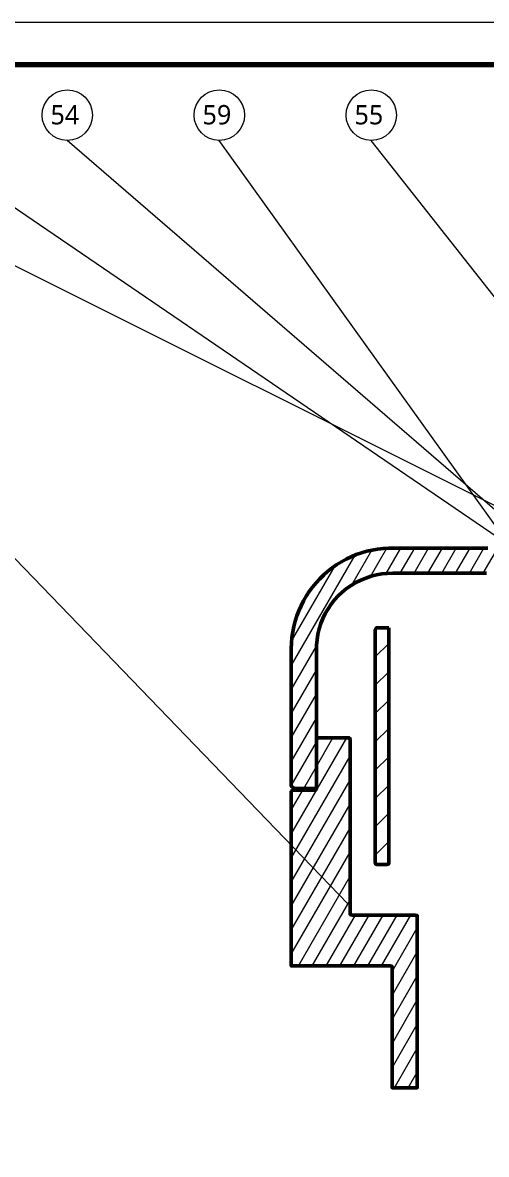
# Model space of a CAD drawing. Header units: millimetres. Extents: x 0 to 420, y 0 to 297.
# Drawn here: x 92 to 147.2, y 162.4 to 297 of the extents above; entities that cross this region are included whole.
import ezdxf

# ---------------------------------------------------------------- set-up
doc = ezdxf.new("R2010")
doc.units = ezdxf.units.MM
for name, color, linetype, lineweight in [('DIM', 3, 'CONTINUOUS', 18), ('FRAME', 7, 'CONTINUOUS', 70), ('HATCH', 8, 'CONTINUOUS', 13), ('VISIBLE', 7, 'CONTINUOUS', 50)]:
    doc.layers.add(name, color=color, linetype=linetype, lineweight=lineweight)
doc.styles.add('CJK', font='NotoSansCJK-Regular.ttc')

msp = doc.modelspace()

# ---------------------------------------------------------------- hatches: boundary and pattern name
at = {"layer": 'HATCH'}
h = msp.add_hatch(dxfattribs=at)
h.set_pattern_fill('ANSI31', scale=0.45, angle=15)
h.paths.add_polyline_path([(127, 205.9), (126.35, 205.9), (125.69, 205.9), (125.04, 205.9), (124.38, 205.9), (124, 206.18), (124, 206.84), (124, 207.49), (124, 208.15), (124, 208.8), (124, 209.46), (124, 210.11), (124, 210.77), (124, 211.43), (124, 212.08), (124, 212.74), (124, 213.39), (124, 214.05), (124, 214.7), (124, 215.36), (124, 216.01), (124, 216.67), (124, 217.33), (124, 217.98), (124, 218.64), (124, 219.29), (124, 219.95), (124, 220.6), (124, 221.26), (124, 221.91), (124, 222.57), (124.02, 223.22), (124.08, 223.88), (124.17, 224.53), (124.3, 225.17), (124.47, 225.8), (124.66, 226.43), (124.89, 227.04), (125.16, 227.64), (125.46, 228.23), (125.78, 228.79), (126.14, 229.34), (126.53, 229.87), (126.95, 230.38), (127.39, 230.86), (127.86, 231.32), (128.36, 231.75), (128.87, 232.15), (129.41, 232.53), (129.97, 232.87), (130.54, 233.19), (131.13, 233.47), (131.74, 233.72), (132.36, 233.93), (132.99, 234.12), (133.63, 234.26), (134.27, 234.37), (134.92, 234.45), (135.58, 234.49), (136.23, 234.5), (136.89, 234.5), (137.54, 234.5), (138.2, 234.5), (138.86, 234.5), (139.51, 234.5), (140.17, 234.5), (140.82, 234.5), (141.48, 234.5), (142.13, 234.5), (142.79, 234.5), (143.44, 234.5), (144.1, 234.5), (144.76, 234.5), (145.41, 234.5), (146.07, 234.5), (146.72, 234.5), (147.38, 234.5), (148.03, 234.5), (148.69, 234.5), (149.34, 234.5), (150, 234.5), (150.66, 234.5), (151.31, 234.5), (151.97, 234.5), (152.62, 234.5), (153.28, 234.5), (153.93, 234.5), (154.59, 234.5), (155.24, 234.5), (155.9, 234.5), (156.56, 234.5), (157.21, 234.5), (157.87, 234.5), (158.52, 234.5), (159.18, 234.5), (159.83, 234.5), (160.49, 234.5), (161.14, 234.5), (161.8, 234.5), (162.46, 234.5), (163.11, 234.5), (163.77, 234.5), (164.42, 234.5), (165.08, 234.5), (165.73, 234.5), (166.39, 234.5), (167.04, 234.5), (167.7, 234.5), (168.36, 234.5), (169.01, 234.5), (169.67, 234.5), (170.32, 234.5), (170.98, 234.5), (171.63, 234.5), (172.29, 234.5), (172.94, 234.5), (173.6, 234.5), (174.26, 234.5), (174.91, 234.5), (175.57, 234.5), (176.22, 234.5), (176.88, 234.5), (177.53, 234.5), (178.19, 234.5), (178.84, 234.5), (179.5, 234.5), (180.16, 234.5), (180.81, 234.5), (181.47, 234.5), (182.12, 234.5), (182.78, 234.5), (183.43, 234.5), (184.09, 234.5), (184.74, 234.5), (185.4, 234.5), (186.06, 234.5), (186.71, 234.5), (187.37, 234.5), (188.02, 234.5), (188.68, 234.5), (189.33, 234.5), (189.99, 234.5), (190.64, 234.5), (191.3, 234.5), (191.96, 234.5), (192.61, 234.5), (193.27, 234.5), (193.92, 234.5), (194.58, 234.5), (195.23, 234.5), (195.89, 234.5), (196.54, 234.5), (197.2, 234.5), (197.86, 234.5), (198.51, 234.5), (199.17, 234.5), (199.82, 234.5), (200.48, 234.5), (201.13, 234.5), (201.79, 234.5), (202.44, 234.5), (203.1, 234.5), (203.76, 234.5), (204.41, 234.5), (205.07, 234.5), (205.72, 234.5), (206.38, 234.5), (207.03, 234.5), (207.69, 234.5), (208.34, 234.5), (209, 234.5), (209.66, 234.5), (210.31, 234.5), (210.97, 234.5), (211.62, 234.5), (212.28, 234.5), (212.93, 234.46), (213.58, 234.4), (214.23, 234.29), (214.87, 234.15), (215.5, 233.98), (216.13, 233.77), (216.73, 233.53), (217.33, 233.25), (217.91, 232.95), (218.47, 232.61), (219.01, 232.24), (219.53, 231.84), (220.03, 231.42), (220.51, 230.96), (220.96, 230.49), (221.38, 229.99), (221.77, 229.46), (222.14, 228.92), (222.48, 228.36), (222.78, 227.78), (223.05, 227.18), (223.29, 226.57), (223.5, 225.95), (223.67, 225.31), (223.8, 224.67), (223.9, 224.02), (223.97, 223.37), (224, 222.72), (224, 222.06), (224, 221.41), (224, 220.75), (223.8, 220.3), (223.14, 220.3), (222.49, 220.3), (221.83, 220.3), (221.18, 220.3), (221, 220.78), (221, 221.44), (221, 222.09), (221, 222.75), (220.96, 223.4), (220.87, 224.05), (220.73, 224.69), (220.55, 225.32), (220.32, 225.94), (220.05, 226.53), (219.73, 227.11), (219.38, 227.66), (218.98, 228.18), (218.55, 228.67), (218.08, 229.13), (217.58, 229.56), (217.06, 229.95), (216.5, 230.3), (215.92, 230.6), (215.32, 230.87), (214.7, 231.08), (214.07, 231.26), (213.43, 231.39), (212.78, 231.47), (212.12, 231.5), (211.47, 231.5), (210.81, 231.5), (210.16, 231.5), (209.5, 231.5), (208.85, 231.5), (208.19, 231.5), (207.53, 231.5), (206.88, 231.5), (206.22, 231.5), (205.57, 231.5), (204.91, 231.5), (204.26, 231.5), (203.6, 231.5), (202.95, 231.5), (202.29, 231.5), (201.63, 231.5), (200.98, 231.5), (200.32, 231.5), (199.67, 231.5), (199.01, 231.5), (198.36, 231.5), (197.7, 231.5), (197.05, 231.5), (196.39, 231.5), (195.73, 231.5), (195.08, 231.5), (194.42, 231.5), (193.77, 231.5), (193.11, 231.5), (192.46, 231.5), (191.8, 231.5), (191.15, 231.5), (190.49, 231.5), (189.83, 231.5), (189.18, 231.5), (188.52, 231.5), (187.87, 231.5), (187.21, 231.5), (186.56, 231.5), (185.9, 231.5), (185.25, 231.5), (184.59, 231.5), (183.93, 231.5), (183.28, 231.5), (182.62, 231.5), (181.97, 231.5), (181.31, 231.5), (180.66, 231.5), (180, 231.5), (179.35, 231.5), (178.69, 231.5), (178.03, 231.5), (177.38, 231.5), (176.72, 231.5), (176.07, 231.5), (175.41, 231.5), (174.76, 231.5), (174.1, 231.5), (173.45, 231.5), (172.79, 231.5), (172.13, 231.5), (171.48, 231.5), (170.82, 231.5), (170.17, 231.5), (169.51, 231.5), (168.86, 231.5), (168.2, 231.5), (167.55, 231.5), (166.89, 231.5), (166.23, 231.5), (165.58, 231.5), (164.92, 231.5), (164.27, 231.5), (163.61, 231.5), (162.96, 231.5), (162.3, 231.5), (161.65, 231.5), (160.99, 231.5), (160.33, 231.5), (159.68, 231.5), (159.02, 231.5), (158.37, 231.5), (157.71, 231.5), (157.06, 231.5), (156.4, 231.5), (155.75, 231.5), (155.09, 231.5), (154.43, 231.5), (153.78, 231.5), (153.12, 231.5), (152.47, 231.5), (151.81, 231.5), (151.16, 231.5), (150.5, 231.5), (149.85, 231.5), (149.19, 231.5), (148.53, 231.5), (147.88, 231.5), (147.22, 231.5), (146.57, 231.5), (145.91, 231.5), (145.26, 231.5), (144.6, 231.5), (143.95, 231.5), (143.29, 231.5), (142.63, 231.5), (141.98, 231.5), (141.32, 231.5), (140.67, 231.5), (140.01, 231.5), (139.36, 231.5), (138.7, 231.5), (138.05, 231.5), (137.39, 231.5), (136.73, 231.5), (136.08, 231.5), (135.42, 231.48), (134.77, 231.42), (134.13, 231.3), (133.49, 231.14), (132.87, 230.94), (132.26, 230.69), (131.68, 230.39), (131.11, 230.06), (130.58, 229.68), (130.07, 229.27), (129.59, 228.82), (129.15, 228.33), (128.74, 227.82), (128.37, 227.28), (128.05, 226.71), (127.76, 226.12), (127.52, 225.51), (127.32, 224.89), (127.17, 224.25), (127.07, 223.6), (127.01, 222.95), (127, 222.29), (127, 221.64), (127, 220.98), (127, 220.33), (127, 219.67), (127, 219.01), (127, 218.36), (127, 217.7), (127, 217.05), (127, 216.39), (127, 215.74), (127, 215.08), (127, 214.43), (127, 213.77), (127, 213.11), (127, 212.46), (127, 211.8), (127, 211.15), (127, 210.49), (127, 209.84), (127, 209.18), (127, 208.53), (127, 207.87), (127, 207.21), (127, 206.56), (127, 205.9)])
h = msp.add_hatch(dxfattribs=at)
h.set_pattern_fill('ANSI31', scale=0.75)
h.paths.add_polyline_path([(135.6, 225), (135.6, 224.7), (135.6, 224.4), (135.6, 224.09), (135.6, 223.79), (135.6, 223.49), (135.6, 223.19), (135.6, 222.89), (135.6, 222.59), (135.6, 222.28), (135.6, 221.98), (135.6, 221.68), (135.6, 221.38), (135.6, 221.08), (135.6, 220.78), (135.6, 220.47), (135.6, 220.17), (135.6, 219.87), (135.6, 219.57), (135.6, 219.27), (135.6, 218.96), (135.6, 218.66), (135.6, 218.36), (135.6, 218.06), (135.6, 217.76), (135.6, 217.46), (135.6, 217.15), (135.6, 216.85), (135.6, 216.55), (135.6, 216.25), (135.6, 215.95), (135.6, 215.65), (135.6, 215.34), (135.6, 215.04), (135.6, 214.74), (135.6, 214.44), (135.6, 214.14), (135.6, 213.83), (135.6, 213.53), (135.6, 213.23), (135.6, 212.93), (135.6, 212.63), (135.6, 212.33), (135.6, 212.02), (135.6, 211.72), (135.6, 211.42), (135.6, 211.12), (135.6, 210.82), (135.6, 210.52), (135.6, 210.21), (135.6, 209.91), (135.6, 209.61), (135.6, 209.31), (135.6, 209.01), (135.6, 208.7), (135.6, 208.4), (135.6, 208.1), (135.6, 207.8), (135.6, 207.5), (135.6, 207.2), (135.6, 206.89), (135.6, 206.59), (135.6, 206.29), (135.6, 205.99), (135.6, 205.69), (135.6, 205.39), (135.6, 205.08), (135.6, 204.78), (135.6, 204.48), (135.6, 204.18), (135.6, 203.88), (135.6, 203.57), (135.6, 203.27), (135.6, 202.97), (135.6, 202.67), (135.6, 202.37), (135.6, 202.07), (135.6, 201.76), (135.6, 201.46), (135.6, 201.16), (135.6, 200.86), (135.6, 200.56), (135.6, 200.25), (135.6, 199.95), (135.6, 199.65), (135.6, 199.35), (135.6, 199.05), (135.6, 198.75), (135.6, 198.44), (135.6, 198.14), (135.6, 197.84), (135.6, 197.54), (135.6, 197.24), (135.6, 196.94), (135.36, 196.88), (135.06, 196.88), (134.76, 196.88), (134.45, 196.88), (134.15, 196.88), (134, 197.03), (134, 197.33), (134, 197.63), (134, 197.93), (134, 198.23), (134, 198.54), (134, 198.84), (134, 199.14), (134, 199.44), (134, 199.74), (134, 200.04), (134, 200.35), (134, 200.65), (134, 200.95), (134, 201.25), (134, 201.55), (134, 201.85), (134, 202.16), (134, 202.46), (134, 202.76), (134, 203.06), (134, 203.36), (134, 203.67), (134, 203.97), (134, 204.27), (134, 204.57), (134, 204.87), (134, 205.17), (134, 205.48), (134, 205.78), (134, 206.08), (134, 206.38), (134, 206.68), (134, 206.99), (134, 207.29), (134, 207.59), (134, 207.89), (134, 208.19), (134, 208.49), (134, 208.8), (134, 209.1), (134, 209.4), (134, 209.7), (134, 210), (134, 210.3), (134, 210.61), (134, 210.91), (134, 211.21), (134, 211.51), (134, 211.81), (134, 212.12), (134, 212.42), (134, 212.72), (134, 213.02), (134, 213.32), (134, 213.62), (134, 213.93), (134, 214.23), (134, 214.53), (134, 214.83), (134, 215.13), (134, 215.43), (134, 215.74), (134, 216.04), (134, 216.34), (134, 216.64), (134, 216.94), (134, 217.25), (134, 217.55), (134, 217.85), (134, 218.15), (134, 218.45), (134, 218.75), (134, 219.06), (134, 219.36), (134, 219.66), (134, 219.96), (134, 220.26), (134, 220.56), (134, 220.87), (134, 221.17), (134, 221.47), (134, 221.77), (134, 222.07), (134, 222.38), (134, 222.68), (134, 222.98), (134, 223.28), (134, 223.58), (134, 223.88), (134, 224.19), (134, 224.49), (134, 224.79), (134.09, 225), (134.39, 225), (134.7, 225), (135, 225), (135.3, 225), (135.6, 225)])
h = msp.add_hatch(dxfattribs=at)
h.set_pattern_fill('ANSI31', scale=0.45, angle=15)
h.paths.add_polyline_path([(127, 211.92), (127.3, 211.92), (127.6, 211.92), (127.91, 211.92), (128.21, 211.92), (128.51, 211.92), (128.81, 211.92), (129.11, 211.92), (129.41, 211.92), (129.71, 211.92), (130.01, 211.92), (130.31, 211.92), (130.62, 211.92), (130.92, 211.92), (131, 211.7), (131, 211.4), (131, 211.1), (131, 210.8), (131, 210.49), (131, 210.19), (131, 209.89), (131, 209.59), (131, 209.29), (131, 208.99), (131, 208.69), (131, 208.39), (131, 208.09), (131, 207.78), (131, 207.48), (131, 207.18), (131, 206.88), (131, 206.58), (131, 206.28), (131, 205.98), (131, 205.68), (131, 205.37), (131, 205.07), (131, 204.77), (131, 204.47), (131, 204.17), (131, 203.87), (131, 203.57), (131, 203.27), (131, 202.97), (131, 202.66), (131, 202.36), (131, 202.06), (131, 201.76), (131, 201.46), (131, 201.16), (131, 200.86), (131, 200.56), (131, 200.26), (131, 199.95), (131, 199.65), (131, 199.35), (131, 199.05), (131, 198.75), (131, 198.45), (131, 198.15), (131, 197.85), (131, 197.54), (131, 197.24), (131, 196.94), (131, 196.64), (131, 196.34), (131, 196.04), (131, 195.74), (131, 195.44), (131, 195.14), (131, 194.83), (131, 194.53), (131, 194.23), (131, 193.93), (131, 193.63), (131, 193.33), (131, 193.03), (131, 192.73), (131, 192.43), (131, 192.12), (131, 191.82), (131, 191.52), (131, 191.22), (131, 190.92), (131.23, 190.85), (131.53, 190.85), (131.83, 190.85), (132.13, 190.85), (132.44, 190.85), (132.74, 190.85), (133.04, 190.85), (133.34, 190.85), (133.64, 190.85), (133.94, 190.85), (134.24, 190.85), (134.54, 190.85), (134.84, 190.85), (135.15, 190.85), (135.45, 190.85), (135.75, 190.85), (136.05, 190.85), (136.35, 190.85), (136.65, 190.85), (136.95, 190.85), (137.25, 190.85), (137.55, 190.85), (137.86, 190.85), (138.16, 190.85), (138.46, 190.85), (138.76, 190.85), (139, 190.79), (139, 190.49), (139, 190.19), (139, 189.88), (139, 189.58), (139, 189.28), (139, 188.98), (139, 188.68), (139, 188.38), (139, 188.08), (139, 187.78), (139, 187.48), (139, 187.17), (139, 186.87), (139, 186.57), (139, 186.27), (139, 185.97), (139, 185.67), (139, 185.37), (139, 185.07), (139, 184.76), (139, 184.46), (139, 184.16), (139, 183.86), (139, 183.56), (139, 183.26), (139, 182.96), (139, 182.66), (139, 182.36), (139, 182.05), (139, 181.75), (139, 181.45), (139, 181.15), (139, 180.85), (139, 180.55), (139, 180.25), (139, 179.95), (139, 179.65), (139, 179.34), (139, 179.04), (139, 178.74), (139, 178.44), (139, 178.14), (139, 177.84), (139, 177.54), (139, 177.24), (139, 176.93), (139, 176.63), (139, 176.33), (139, 176.03), (139, 175.73), (139, 175.43), (139, 175.13), (139, 174.83), (139, 174.53), (139, 174.22), (139, 173.92), (139, 173.62), (139, 173.32), (139, 173.02), (139, 172.72), (139, 172.42), (139, 172.12), (139, 171.82), (139, 171.51), (139, 171.21), (139, 170.91), (139, 170.61), (139, 170.31), (138.71, 170.3), (138.41, 170.3), (138.11, 170.3), (137.81, 170.3), (137.51, 170.3), (137.21, 170.3), (136.91, 170.3), (136.6, 170.3), (136.3, 170.3), (136, 170.3), (136, 170.6), (136, 170.9), (136, 171.2), (136, 171.5), (136, 171.8), (136, 172.1), (136, 172.41), (136, 172.71), (136, 173.01), (136, 173.31), (136, 173.61), (136, 173.91), (136, 174.21), (136, 174.51), (136, 174.82), (136, 175.12), (136, 175.42), (136, 175.72), (136, 176.02), (136, 176.32), (136, 176.62), (136, 176.92), (136, 177.22), (136, 177.53), (136, 177.83), (136, 178.13), (136, 178.43), (136, 178.73), (136, 179.03), (136, 179.33), (136, 179.63), (136, 179.93), (136, 180.24), (136, 180.54), (136, 180.84), (136, 181.14), (136, 181.44), (136, 181.74), (136, 182.04), (136, 182.34), (136, 182.65), (136, 182.95), (136, 183.25), (136, 183.55), (136, 183.85), (136, 184.15), (136, 184.45), (136, 184.75), (135.75, 184.8), (135.45, 184.8), (135.15, 184.8), (134.84, 184.8), (134.54, 184.8), (134.24, 184.8), (133.94, 184.8), (133.64, 184.8), (133.34, 184.8), (133.04, 184.8), (132.74, 184.8), (132.44, 184.8), (132.13, 184.8), (131.83, 184.8), (131.53, 184.8), (131.23, 184.8), (130.93, 184.8), (130.63, 184.8), (130.33, 184.8), (130.03, 184.8), (129.72, 184.8), (129.42, 184.8), (129.12, 184.8), (128.82, 184.8), (128.52, 184.8), (128.22, 184.8), (127.92, 184.8), (127.62, 184.8), (127.32, 184.8), (127.01, 184.8), (126.71, 184.8), (126.41, 184.8), (126.11, 184.8), (125.81, 184.8), (125.51, 184.8), (125.21, 184.8), (124.91, 184.8), (124.61, 184.8), (124.3, 184.8), (124, 184.8), (124, 185.1), (124, 185.4), (124, 185.7), (124, 186), (124, 186.31), (124, 186.61), (124, 186.91), (124, 187.21), (124, 187.51), (124, 187.81), (124, 188.11), (124, 188.41), (124, 188.71), (124, 189.02), (124, 189.32), (124, 189.62), (124, 189.92), (124, 190.22), (124, 190.52), (124, 190.82), (124, 191.12), (124, 191.43), (124, 191.73), (124, 192.03), (124, 192.33), (124, 192.63), (124, 192.93), (124, 193.23), (124, 193.53), (124, 193.83), (124, 194.14), (124, 194.44), (124, 194.74), (124, 195.04), (124, 195.34), (124, 195.64), (124, 195.94), (124, 196.24), (124, 196.54), (124, 196.85), (124, 197.15), (124, 197.45), (124, 197.75), (124, 198.05), (124, 198.35), (124, 198.65), (124, 198.95), (124, 199.26), (124, 199.56), (124, 199.86), (124, 200.16), (124, 200.46), (124, 200.76), (124, 201.06), (124, 201.36), (124, 201.66), (124, 201.97), (124, 202.27), (124, 202.57), (124, 202.87), (124, 203.17), (124, 203.47), (124, 203.77), (124, 204.07), (124, 204.37), (124, 204.68), (124, 204.98), (124, 205.28), (124, 205.58), (124.18, 205.7), (124.48, 205.7), (124.78, 205.7), (125.08, 205.7), (125.38, 205.7), (125.69, 205.7), (125.99, 205.7), (126.29, 205.7), (126.59, 205.7), (126.89, 205.7), (127, 205.89), (127, 206.19), (127, 206.49), (127, 206.8), (127, 207.1), (127, 207.4), (127, 207.7), (127, 208), (127, 208.3), (127, 208.6), (127, 208.9), (127, 209.21), (127, 209.51), (127, 209.81), (127, 210.11), (127, 210.41), (127, 210.71), (127, 211.01), (127, 211.31), (127, 211.61), (127, 211.92)])

# ---------------------------------------------------------------- linework, layer by layer
at = {"layer": 'DIM'}
for p, q in [((130.68, 192.24), (43.05, 283)), ((168.54, 229.39), (61.14, 283)), ((169.5, 221.5), (79.24, 283)), ((180.65, 211), (97.33, 283)), ((181, 191.5), (115.43, 283)), ((181.5, 222), (133.52, 283))]:
    msp.add_line(p, q, dxfattribs=at)
for centre in [(97.33, 286), (115.43, 286), (133.52, 286)]:
    msp.add_circle(centre, 3, dxfattribs=at)
at = {"layer": 'FRAME', "lineweight": 18}
msp.add_lwpolyline([(0, 0), (420, 0), (420, 297), (0, 297)], close=True, dxfattribs=at)
at = {"layer": 'FRAME'}
msp.add_lwpolyline([(25, 5), (415, 5), (415, 292), (25, 292)], close=True, dxfattribs=at)
at = {"layer": 'VISIBLE'}
msp.add_lwpolyline([(147.22, 231.5), (146.57, 231.5), (145.91, 231.5), (145.26, 231.5), (144.6, 231.5), (143.95, 231.5), (143.29, 231.5), (142.63, 231.5), (141.98, 231.5), (141.32, 231.5), (140.67, 231.5), (140.01, 231.5), (139.36, 231.5), (138.7, 231.5), (138.05, 231.5), (137.39, 231.5), (136.73, 231.5), (136.08, 231.5), (135.42, 231.48), (134.77, 231.42), (134.13, 231.3), (133.49, 231.14), (132.87, 230.94), (132.26, 230.69), (131.68, 230.39), (131.11, 230.06), (130.58, 229.68), (130.07, 229.27), (129.59, 228.82), (129.15, 228.33), (128.74, 227.82), (128.37, 227.28), (128.05, 226.71), (127.76, 226.12), (127.52, 225.51), (127.32, 224.89), (127.17, 224.25), (127.07, 223.6), (127.01, 222.95), (127, 222.29), (127, 221.64), (127, 220.98), (127, 220.33), (127, 219.67), (127, 219.01), (127, 218.36), (127, 217.7), (127, 217.05), (127, 216.39), (127, 215.74), (127, 215.08), (127, 214.43), (127, 213.77), (127, 213.11), (127, 212.46), (127, 211.8), (127, 211.15), (127, 210.49), (127, 209.84), (127, 209.18), (127, 208.53), (127, 207.87), (127, 207.21), (127, 206.56), (127, 205.9), (127, 205.9), (126.35, 205.9), (125.69, 205.9), (125.04, 205.9), (124.38, 205.9), (124, 206.18), (124, 206.84), (124, 207.49), (124, 208.15), (124, 208.8), (124, 209.46), (124, 210.11), (124, 210.77), (124, 211.43), (124, 212.08), (124, 212.74), (124, 213.39), (124, 214.05), (124, 214.7), (124, 215.36), (124, 216.01), (124, 216.67), (124, 217.33), (124, 217.98), (124, 218.64), (124, 219.29), (124, 219.95), (124, 220.6), (124, 221.26), (124, 221.91), (124, 222.57), (124.02, 223.22), (124.08, 223.88), (124.17, 224.53), (124.3, 225.17), (124.47, 225.8), (124.66, 226.43), (124.89, 227.04), (125.16, 227.64), (125.46, 228.23), (125.78, 228.79), (126.14, 229.34), (126.53, 229.87), (126.95, 230.38), (127.39, 230.86), (127.86, 231.32), (128.36, 231.75), (128.87, 232.15), (129.41, 232.53), (129.97, 232.87), (130.54, 233.19), (131.13, 233.47), (131.74, 233.72), (132.36, 233.93), (132.99, 234.12), (133.63, 234.26), (134.27, 234.37), (134.92, 234.45), (135.58, 234.49), (136.23, 234.5), (136.89, 234.5), (137.54, 234.5), (138.2, 234.5), (138.86, 234.5), (139.51, 234.5), (140.17, 234.5), (140.82, 234.5), (141.48, 234.5), (142.13, 234.5), (142.79, 234.5), (143.44, 234.5), (144.1, 234.5), (144.76, 234.5), (145.41, 234.5), (146.07, 234.5), (146.72, 234.5), (147.38, 234.5)], dxfattribs=at)
for points in [[(135.6, 225), (135.6, 224.7), (135.6, 224.4), (135.6, 224.09), (135.6, 223.79), (135.6, 223.49), (135.6, 223.19), (135.6, 222.89), (135.6, 222.59), (135.6, 222.28), (135.6, 221.98), (135.6, 221.68), (135.6, 221.38), (135.6, 221.08), (135.6, 220.78), (135.6, 220.47), (135.6, 220.17), (135.6, 219.87), (135.6, 219.57), (135.6, 219.27), (135.6, 218.96), (135.6, 218.66), (135.6, 218.36), (135.6, 218.06), (135.6, 217.76), (135.6, 217.46), (135.6, 217.15), (135.6, 216.85), (135.6, 216.55), (135.6, 216.25), (135.6, 215.95), (135.6, 215.65), (135.6, 215.34), (135.6, 215.04), (135.6, 214.74), (135.6, 214.44), (135.6, 214.14), (135.6, 213.83), (135.6, 213.53), (135.6, 213.23), (135.6, 212.93), (135.6, 212.63), (135.6, 212.33), (135.6, 212.02), (135.6, 211.72), (135.6, 211.42), (135.6, 211.12), (135.6, 210.82), (135.6, 210.52), (135.6, 210.21), (135.6, 209.91), (135.6, 209.61), (135.6, 209.31), (135.6, 209.01), (135.6, 208.7), (135.6, 208.4), (135.6, 208.1), (135.6, 207.8), (135.6, 207.5), (135.6, 207.2), (135.6, 206.89), (135.6, 206.59), (135.6, 206.29), (135.6, 205.99), (135.6, 205.69), (135.6, 205.39), (135.6, 205.08), (135.6, 204.78), (135.6, 204.48), (135.6, 204.18), (135.6, 203.88), (135.6, 203.57), (135.6, 203.27), (135.6, 202.97), (135.6, 202.67), (135.6, 202.37), (135.6, 202.07), (135.6, 201.76), (135.6, 201.46), (135.6, 201.16), (135.6, 200.86), (135.6, 200.56), (135.6, 200.25), (135.6, 199.95), (135.6, 199.65), (135.6, 199.35), (135.6, 199.05), (135.6, 198.75), (135.6, 198.44), (135.6, 198.14), (135.6, 197.84), (135.6, 197.54), (135.6, 197.24), (135.6, 196.94), (135.36, 196.88), (135.06, 196.88), (134.76, 196.88), (134.45, 196.88), (134.15, 196.88), (134, 197.03), (134, 197.33), (134, 197.63), (134, 197.93), (134, 198.23), (134, 198.54), (134, 198.84), (134, 199.14), (134, 199.44), (134, 199.74), (134, 200.04), (134, 200.35), (134, 200.65), (134, 200.95), (134, 201.25), (134, 201.55), (134, 201.85), (134, 202.16), (134, 202.46), (134, 202.76), (134, 203.06), (134, 203.36), (134, 203.67), (134, 203.97), (134, 204.27), (134, 204.57), (134, 204.87), (134, 205.17), (134, 205.48), (134, 205.78), (134, 206.08), (134, 206.38), (134, 206.68), (134, 206.99), (134, 207.29), (134, 207.59), (134, 207.89), (134, 208.19), (134, 208.49), (134, 208.8), (134, 209.1), (134, 209.4), (134, 209.7), (134, 210), (134, 210.3), (134, 210.61), (134, 210.91), (134, 211.21), (134, 211.51), (134, 211.81), (134, 212.12), (134, 212.42), (134, 212.72), (134, 213.02), (134, 213.32), (134, 213.62), (134, 213.93), (134, 214.23), (134, 214.53), (134, 214.83), (134, 215.13), (134, 215.43), (134, 215.74), (134, 216.04), (134, 216.34), (134, 216.64), (134, 216.94), (134, 217.25), (134, 217.55), (134, 217.85), (134, 218.15), (134, 218.45), (134, 218.75), (134, 219.06), (134, 219.36), (134, 219.66), (134, 219.96), (134, 220.26), (134, 220.56), (134, 220.87), (134, 221.17), (134, 221.47), (134, 221.77), (134, 222.07), (134, 222.38), (134, 222.68), (134, 222.98), (134, 223.28), (134, 223.58), (134, 223.88), (134, 224.19), (134, 224.49), (134, 224.79), (134.09, 225), (134.39, 225), (134.7, 225), (135, 225), (135.3, 225), (135.6, 225)], [(127, 211.92), (127.3, 211.92), (127.6, 211.92), (127.91, 211.92), (128.21, 211.92), (128.51, 211.92), (128.81, 211.92), (129.11, 211.92), (129.41, 211.92), (129.71, 211.92), (130.01, 211.92), (130.31, 211.92), (130.62, 211.92), (130.92, 211.92), (131, 211.7), (131, 211.4), (131, 211.1), (131, 210.8), (131, 210.49), (131, 210.19), (131, 209.89), (131, 209.59), (131, 209.29), (131, 208.99), (131, 208.69), (131, 208.39), (131, 208.09), (131, 207.78), (131, 207.48), (131, 207.18), (131, 206.88), (131, 206.58), (131, 206.28), (131, 205.98), (131, 205.68), (131, 205.37), (131, 205.07), (131, 204.77), (131, 204.47), (131, 204.17), (131, 203.87), (131, 203.57), (131, 203.27), (131, 202.97), (131, 202.66), (131, 202.36), (131, 202.06), (131, 201.76), (131, 201.46), (131, 201.16), (131, 200.86), (131, 200.56), (131, 200.26), (131, 199.95), (131, 199.65), (131, 199.35), (131, 199.05), (131, 198.75), (131, 198.45), (131, 198.15), (131, 197.85), (131, 197.54), (131, 197.24), (131, 196.94), (131, 196.64), (131, 196.34), (131, 196.04), (131, 195.74), (131, 195.44), (131, 195.14), (131, 194.83), (131, 194.53), (131, 194.23), (131, 193.93), (131, 193.63), (131, 193.33), (131, 193.03), (131, 192.73), (131, 192.43), (131, 192.12), (131, 191.82), (131, 191.52), (131, 191.22), (131, 190.92), (131.23, 190.85), (131.53, 190.85), (131.83, 190.85), (132.13, 190.85), (132.44, 190.85), (132.74, 190.85), (133.04, 190.85), (133.34, 190.85), (133.64, 190.85), (133.94, 190.85), (134.24, 190.85), (134.54, 190.85), (134.84, 190.85), (135.15, 190.85), (135.45, 190.85), (135.75, 190.85), (136.05, 190.85), (136.35, 190.85), (136.65, 190.85), (136.95, 190.85), (137.25, 190.85), (137.55, 190.85), (137.86, 190.85), (138.16, 190.85), (138.46, 190.85), (138.76, 190.85), (139, 190.79), (139, 190.49), (139, 190.19), (139, 189.88), (139, 189.58), (139, 189.28), (139, 188.98), (139, 188.68), (139, 188.38), (139, 188.08), (139, 187.78), (139, 187.48), (139, 187.17), (139, 186.87), (139, 186.57), (139, 186.27), (139, 185.97), (139, 185.67), (139, 185.37), (139, 185.07), (139, 184.76), (139, 184.46), (139, 184.16), (139, 183.86), (139, 183.56), (139, 183.26), (139, 182.96), (139, 182.66), (139, 182.36), (139, 182.05), (139, 181.75), (139, 181.45), (139, 181.15), (139, 180.85), (139, 180.55), (139, 180.25), (139, 179.95), (139, 179.65), (139, 179.34), (139, 179.04), (139, 178.74), (139, 178.44), (139, 178.14), (139, 177.84), (139, 177.54), (139, 177.24), (139, 176.93), (139, 176.63), (139, 176.33), (139, 176.03), (139, 175.73), (139, 175.43), (139, 175.13), (139, 174.83), (139, 174.53), (139, 174.22), (139, 173.92), (139, 173.62), (139, 173.32), (139, 173.02), (139, 172.72), (139, 172.42), (139, 172.12), (139, 171.82), (139, 171.51), (139, 171.21), (139, 170.91), (139, 170.61), (139, 170.31), (138.71, 170.3), (138.41, 170.3), (138.11, 170.3), (137.81, 170.3), (137.51, 170.3), (137.21, 170.3), (136.91, 170.3), (136.6, 170.3), (136.3, 170.3), (136, 170.3), (136, 170.6), (136, 170.9), (136, 171.2), (136, 171.5), (136, 171.8), (136, 172.1), (136, 172.41), (136, 172.71), (136, 173.01), (136, 173.31), (136, 173.61), (136, 173.91), (136, 174.21), (136, 174.51), (136, 174.82), (136, 175.12), (136, 175.42), (136, 175.72), (136, 176.02), (136, 176.32), (136, 176.62), (136, 176.92), (136, 177.22), (136, 177.53), (136, 177.83), (136, 178.13), (136, 178.43), (136, 178.73), (136, 179.03), (136, 179.33), (136, 179.63), (136, 179.93), (136, 180.24), (136, 180.54), (136, 180.84), (136, 181.14), (136, 181.44), (136, 181.74), (136, 182.04), (136, 182.34), (136, 182.65), (136, 182.95), (136, 183.25), (136, 183.55), (136, 183.85), (136, 184.15), (136, 184.45), (136, 184.75), (135.75, 184.8), (135.45, 184.8), (135.15, 184.8), (134.84, 184.8), (134.54, 184.8), (134.24, 184.8), (133.94, 184.8), (133.64, 184.8), (133.34, 184.8), (133.04, 184.8), (132.74, 184.8), (132.44, 184.8), (132.13, 184.8), (131.83, 184.8), (131.53, 184.8), (131.23, 184.8), (130.93, 184.8), (130.63, 184.8), (130.33, 184.8), (130.03, 184.8), (129.72, 184.8), (129.42, 184.8), (129.12, 184.8), (128.82, 184.8), (128.52, 184.8), (128.22, 184.8), (127.92, 184.8), (127.62, 184.8), (127.32, 184.8), (127.01, 184.8), (126.71, 184.8), (126.41, 184.8), (126.11, 184.8), (125.81, 184.8), (125.51, 184.8), (125.21, 184.8), (124.91, 184.8), (124.61, 184.8), (124.3, 184.8), (124, 184.8), (124, 185.1), (124, 185.4), (124, 185.7), (124, 186), (124, 186.31), (124, 186.61), (124, 186.91), (124, 187.21), (124, 187.51), (124, 187.81), (124, 188.11), (124, 188.41), (124, 188.71), (124, 189.02), (124, 189.32), (124, 189.62), (124, 189.92), (124, 190.22), (124, 190.52), (124, 190.82), (124, 191.12), (124, 191.43), (124, 191.73), (124, 192.03), (124, 192.33), (124, 192.63), (124, 192.93), (124, 193.23), (124, 193.53), (124, 193.83), (124, 194.14), (124, 194.44), (124, 194.74), (124, 195.04), (124, 195.34), (124, 195.64), (124, 195.94), (124, 196.24), (124, 196.54), (124, 196.85), (124, 197.15), (124, 197.45), (124, 197.75), (124, 198.05), (124, 198.35), (124, 198.65), (124, 198.95), (124, 199.26), (124, 199.56), (124, 199.86), (124, 200.16), (124, 200.46), (124, 200.76), (124, 201.06), (124, 201.36), (124, 201.66), (124, 201.97), (124, 202.27), (124, 202.57), (124, 202.87), (124, 203.17), (124, 203.47), (124, 203.77), (124, 204.07), (124, 204.37), (124, 204.68), (124, 204.98), (124, 205.28), (124, 205.58), (124.18, 205.7), (124.48, 205.7), (124.78, 205.7), (125.08, 205.7), (125.38, 205.7), (125.69, 205.7), (125.99, 205.7), (126.29, 205.7), (126.59, 205.7), (126.89, 205.7), (127, 205.89), (127, 206.19), (127, 206.49), (127, 206.8), (127, 207.1), (127, 207.4), (127, 207.7), (127, 208), (127, 208.3), (127, 208.6), (127, 208.9), (127, 209.21), (127, 209.51), (127, 209.81), (127, 210.11), (127, 210.41), (127, 210.71), (127, 211.01), (127, 211.31), (127, 211.61), (127, 211.92)]]:
    msp.add_lwpolyline(points, close=True, dxfattribs=at)

# ---------------------------------------------------------------- texts
at = {"layer": 'DIM', "style": 'CJK'}
for s, p in [('54', (95.33, 284.9)), ('59', (113.43, 284.9)), ('55', (131.52, 284.9))]:
    msp.add_text(s, height=2.3, dxfattribs=at).set_placement(p)

doc.saveas('drawing.dxf')
